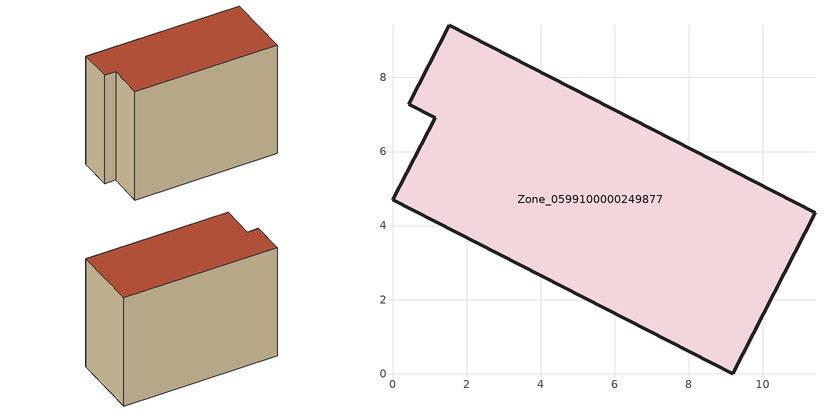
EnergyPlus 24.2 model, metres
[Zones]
Zone_0599100000249877
 floor ground (C_G): 11.41,4.35 9.19,0 0,4.7 1.15,6.92 0.44,7.28 1.53,9.41 z4.04
 wall outside (C_F): 9.19,0 11.41,4.35 1.53,9.41 0.44,7.28 1.15,6.92 0,4.7 9.19,0 z4.04:12.44
 roof outside (C_R): 0,4.7 9.19,0 11.41,4.35 1.53,9.41 0.44,7.28 1.15,6.92 z12.44
[BUILDING]
Pand.0599100000249877: North Axis=0; Terrain=City; Loads Convergence Tolerance Value=0.04; Temperature Convergence Tolerance Value=0.4; Solar Distribution=FullExterior; Maximum Number of Warmup Days=25; Minimum Number of Warmup Days=1
[Site:Location]
Rotterdam.The.Hague.AP_ZH_NLD Design_Conditions: Latitude=51.96; Longitude=4.45; Time Zone=1; Elevation=-4.5
[SITE:GROUNDTEMPERATURE:BUILDINGSURFACE]
18, 18, 18, 18, 18, 18, 18, 18, 18, 18, 18, 18
[MATERIAL] Thermal Absorptance=0.9; Solar Absorptance=0.7; Visible Absorptance=0.7
Name | Roughness | Thickness | Conductivity | Density | Specific Heat
G.TI.1992-2005 | MediumSmooth | 0.15 | 0.06 | 540 | 1210
F.TI.1992-2005 | Rough | 0.3 | 0.12 | 1920 | 840
R.TI.1992-2005 | MediumRough | 0.2 | 0.08 | 1500 | 1000
[CONSTRUCTION]
C_G: G.TI.1992-2005
C_F: F.TI.1992-2005
C_R: R.TI.1992-2005
[ZONE]
Zone_0599100000249877: Type=1; Multiplier=1; Ceiling Height=Autocalculate; Volume=Autocalculate; Floor Area=autocalculate; Part of Total Floor Area=Yes
[ZONEINFILTRATION:DESIGNFLOWRATE]
Infil_Zone_0599100000249877: Zone or ZoneList or Space or SpaceList=Zone_0599100000249877; Schedule=AlwaysOn; Design Flow Rate Calculation Method=Flow/Area; Flow Rate per Floor Area=0.0015; Constant Term Coefficient=1; Temperature Term Coefficient=0; Velocity Term Coefficient=0; Velocity Squared Term Coefficient=0
[HVACTEMPLATE:ZONE:IDEALLOADSAIRSYSTEM]
Zone_0599100000249877: Maximum Heating Supply Air Temperature=50; Minimum Cooling Supply Air Temperature=13; Maximum Heating Supply Air Humidity Ratio=0.0156; Minimum Cooling Supply Air Humidity Ratio=0.0077; Heating Limit=NoLimit; Cooling Limit=NoLimit; Dehumidification Control Type=ConstantSensibleHeatRatio; Cooling Sensible Heat Ratio=0.7; Dehumidification Setpoint=60; Humidification Control Type=None; Humidification Setpoint=30; Outdoor Air Method=None; Outdoor Air Flow Rate per Person=0.00944; Outdoor Air Flow Rate per Zone Floor Area=0; Outdoor Air Flow Rate per Zone=0; Demand Controlled Ventilation Type=None; Outdoor Air Economizer Type=NoEconomizer; Heat Recovery Type=None; Sensible Heat Recovery Effectiveness=0.7; Latent Heat Recovery Effectiveness=0.65
[ZONECONTROL:THERMOSTAT]
ThermostatControl_Zone_0599100000249877: Zone or ZoneList=Zone_0599100000249877; Control Type Schedule=DualSetpointControlType; Control 1=Thermostat_Zone_0599100000249877; Temperature Difference Between Cutout And Setpoint=0
[THERMOSTATSETPOINT:DUALSETPOINT]
Thermostat_Zone_0599100000249877: Heating Setpoint Temperature Schedule=HeatingSetpoint_Zone_0599100000249877; Cooling Setpoint Temperature Schedule=CoolingSetpoint_Zone_0599100000249877
[SCHEDULE:COMPACT]
HeatingSetpoint_Zone_0599100000249877: Through: 12/31, For: AllDays, Until: 24:00, 21
CoolingSetpoint_Zone_0599100000249877: Through: 12/31, For: AllDays, Until: 24:00, 24
DualSetpointControlType: Through: 12/31, For: AllDays, Until: 24:00, 4
AlwaysOn: Through: 12/31, For: AllDays, Until: 24:00, 1
